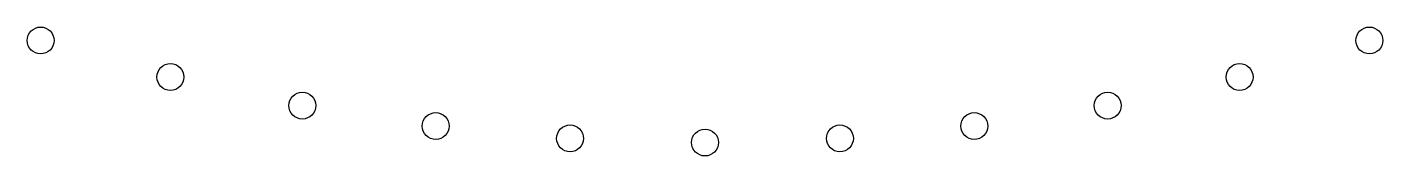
# Model space of a CAD drawing. Header units: millimetres. Extents: x -25.2 to 25.2, y -82.5 to -77.7.
import ezdxf

# ---------------------------------------------------------------- set-up
doc = ezdxf.new("R2010")
doc.units = ezdxf.units.MM
doc.layers.get('0').update_dxf_attribs({"linetype": 'CONTINUOUS'})

msp = doc.modelspace()

# ---------------------------------------------------------------- linework, layer by layer
for centre in [(-24.658, -78.205), (24.658, -78.205), (-19.838, -79.564), (19.838, -79.564), (-14.943, -80.627), (14.943, -80.627), (-9.993, -81.389), (9.993, -81.389), (-5.006, -81.847), (0, -82), (5.006, -81.847)]:
    msp.add_circle(centre, 0.5)

doc.saveas('drawing.dxf')
